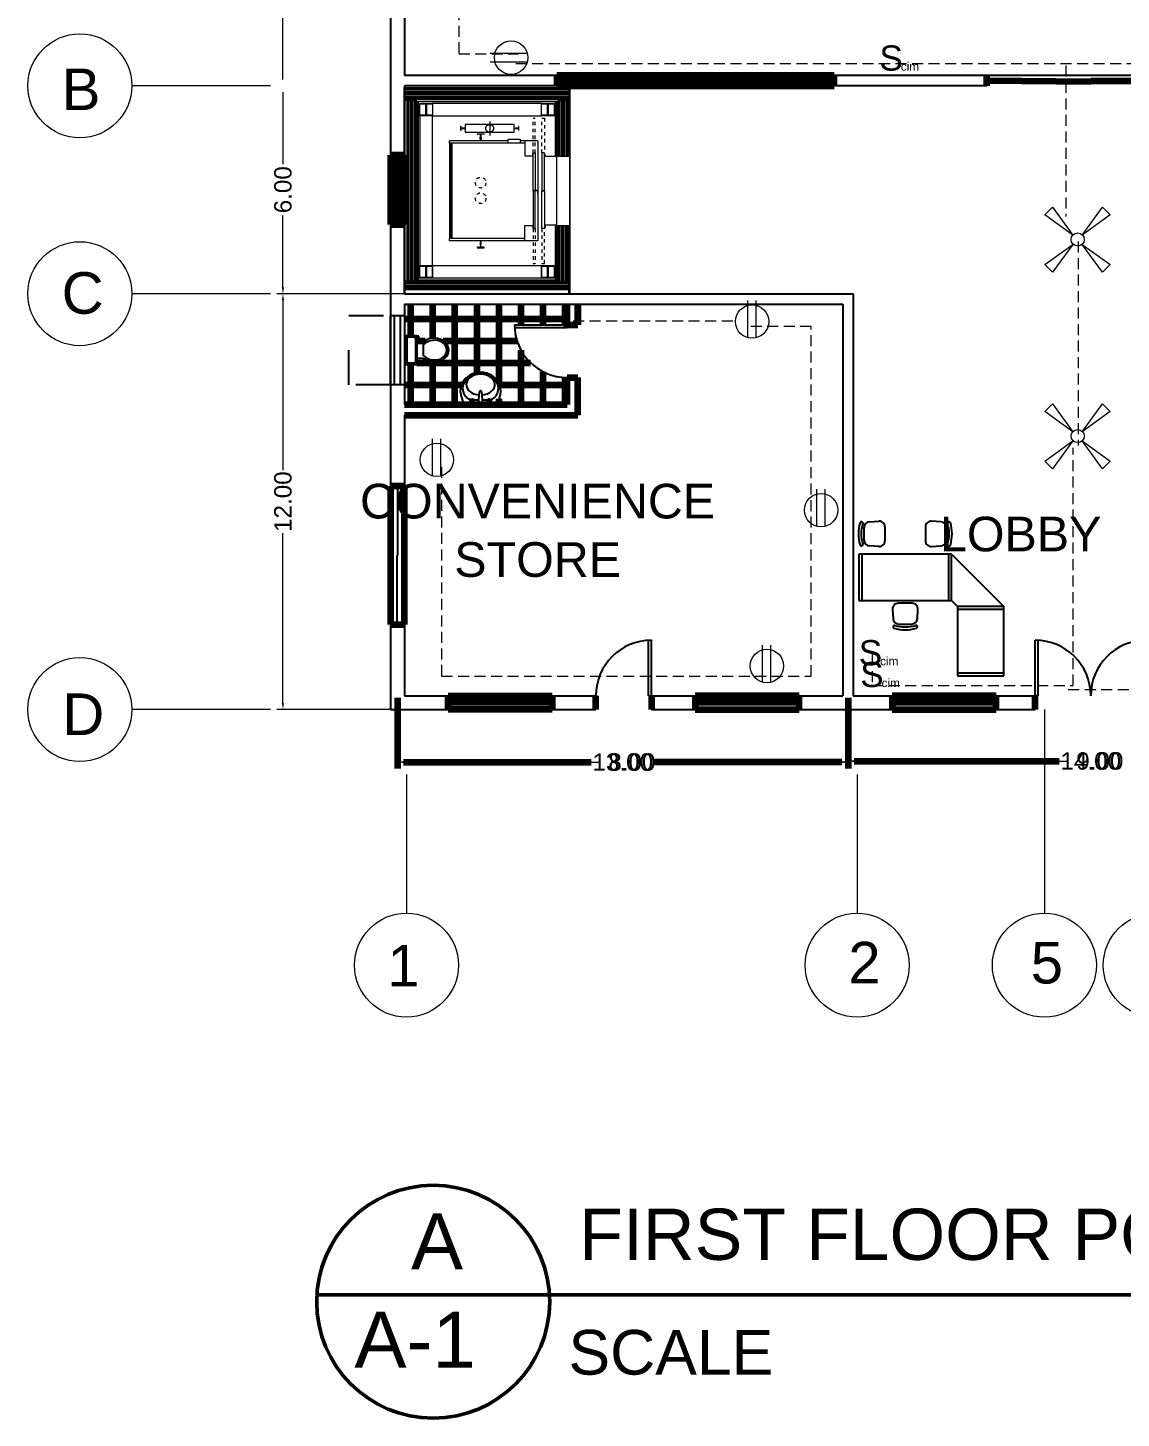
# Model space of a CAD drawing. Header units: millimetres. Extents: x 2391 to 3323, y 1596 to 2537.
# Drawn here: x 2747.26 to 2778.8, y 2245.03 to 2285.15 of the extents above; entities that cross this region are included whole.
import ezdxf

# ---------------------------------------------------------------- set-up
doc = ezdxf.new("R2010")
doc.units = ezdxf.units.MM
for name, pattern in [('CENTER5', [10, 5, -2, 1, -2]), ('DASHED2', [9.525, 6.35, -3.175]), ('HIDDEN', [0.375, 0.25, -0.125]), ('HIDDEN2', [4.7625, 3.175, -1.5875]), ('JIS_02_1.0', [2, 1, -1])]:
    doc.linetypes.add(name, pattern=pattern)
doc.layers.get('Defpoints').update_dxf_attribs({"color": 115})
for name, color, linetype in [('ASCENSORE - ELEVATOR', 160, 'Continuous'), ('BATH', 171, 'Continuous'), ('dimensions', 203, 'Continuous'), ('doors', 31, 'Continuous'), ('doors and windows schedule', 11, 'Continuous'), ('Electrical symbols', 81, 'Continuous'), ('exterior wall', 140, 'Continuous'), ('interior wall', 191, 'Continuous'), ('LETTERS', 150, 'Continuous'), ('Lightning text', 211, 'Continuous'), ('TEXT', 130, 'Continuous'), ('windows', 241, 'Continuous')]:
    doc.layers.add(name, color=color, linetype=linetype)
doc.styles.add('PDF Swis721 BT', font='swiss.ttf')
doc.styles.get("Standard").update_dxf_attribs({"font": 'arial.ttf'})

msp = doc.modelspace()

# ---------------------------------------------------------------- hatches: boundary and pattern name
at = {"layer": 'ASCENSORE - ELEVATOR', "lineweight": 13, "true_color": 0x6d59d4}
for points in [[(2758.768, 2282.654), (2758.79, 2282.636), (2758.936, 2282.636), (2758.936, 2282.612), (2758.576, 2282.612), (2758.576, 2282.636), (2758.721, 2282.636), (2758.744, 2282.654), (2758.744, 2282.929), (2758.721, 2282.948), (2758.576, 2282.948), (2758.576, 2282.972), (2758.936, 2282.972), (2758.936, 2282.948), (2758.79, 2282.948), (2758.768, 2282.929)], [(2762.278, 2282.654), (2762.3, 2282.636), (2762.446, 2282.636), (2762.446, 2282.612), (2762.086, 2282.612), (2762.086, 2282.636), (2762.231, 2282.636), (2762.254, 2282.654), (2762.254, 2282.929), (2762.231, 2282.948), (2762.086, 2282.948), (2762.086, 2282.972), (2762.446, 2282.972), (2762.446, 2282.948), (2762.3, 2282.948), (2762.278, 2282.929)], [(2758.768, 2277.971), (2758.79, 2277.953), (2758.936, 2277.953), (2758.936, 2277.929), (2758.576, 2277.929), (2758.576, 2277.953), (2758.721, 2277.953), (2758.744, 2277.971), (2758.744, 2278.246), (2758.721, 2278.265), (2758.576, 2278.265), (2758.576, 2278.289), (2758.936, 2278.289), (2758.936, 2278.265), (2758.79, 2278.265), (2758.768, 2278.246)], [(2762.278, 2277.971), (2762.3, 2277.953), (2762.446, 2277.953), (2762.446, 2277.929), (2762.086, 2277.929), (2762.086, 2277.953), (2762.231, 2277.953), (2762.254, 2277.971), (2762.254, 2278.246), (2762.231, 2278.265), (2762.086, 2278.265), (2762.086, 2278.289), (2762.446, 2278.289), (2762.446, 2278.265), (2762.3, 2278.265), (2762.278, 2278.246)]]:
    msp.add_hatch(color=173, dxfattribs=at).paths.add_polyline_path(points)

# ---------------------------------------------------------------- linework, layer by layer
at = {"color": 0, "linetype": 'ByBlock'}
for p, q in [((2758.168, 2276.271), (2758.488, 2276.271)), ((2758.168, 2275.431), (2758.168, 2276.271)), ((2758.208, 2275.511), (2758.208, 2276.191)), ((2758.248, 2276.231), (2758.408, 2276.231)), ((2758.448, 2276.191), (2758.448, 2275.511)), ((2758.488, 2276.271), (2758.488, 2275.431)), ((2758.508, 2276.171), (2758.488, 2276.171)), ((2758.488, 2276.131), (2758.548, 2276.131)), ((2758.682, 2276.091), (2758.488, 2276.091)), ((2758.548, 2276.251), (2758.508, 2276.251)), ((2758.508, 2276.251), (2758.508, 2276.171)), ((2758.548, 2276.131), (2758.548, 2276.251)), ((2758.682, 2275.691), (2758.682, 2276.011)), ((2758.488, 2275.431), (2758.168, 2275.431)), ((2758.408, 2275.471), (2758.248, 2275.471)), ((2758.682, 2275.611), (2758.488, 2275.611)), ((2759.776, 2274.487), (2759.842, 2274.292)), ((2759.807, 2274.747), (2759.808, 2274.733)), ((2759.808, 2274.733), (2759.812, 2274.707)), ((2759.812, 2274.707), (2759.816, 2274.681)), ((2759.816, 2274.681), (2759.822, 2274.656)), ((2759.822, 2274.656), (2759.828, 2274.632)), ((2759.828, 2274.632), (2759.836, 2274.609)), ((2759.836, 2274.609), (2759.844, 2274.587)), ((2759.844, 2274.587), (2759.854, 2274.568)), ((2759.844, 2274.587), (2759.844, 2274.587)), ((2759.854, 2274.568), (2759.864, 2274.549)), ((2759.864, 2274.549), (2759.875, 2274.533)), ((2759.875, 2274.533), (2759.887, 2274.518)), ((2759.887, 2274.518), (2759.899, 2274.504)), ((2759.899, 2274.504), (2759.913, 2274.491)), ((2759.913, 2274.491), (2759.927, 2274.48)), ((2759.927, 2274.48), (2759.941, 2274.47)), ((2759.941, 2274.47), (2759.957, 2274.46)), ((2759.941, 2274.47), (2759.941, 2274.47)), ((2759.957, 2274.46), (2759.973, 2274.452)), ((2759.973, 2274.452), (2759.989, 2274.445)), ((2759.989, 2274.445), (2760.006, 2274.439)), ((2760.264, 2274.314), (2760.294, 2274.652)), ((2760.296, 2274.661), (2760.294, 2274.652)), ((2760.3, 2274.669), (2760.296, 2274.661)), ((2760.307, 2274.676), (2760.3, 2274.669)), ((2760.315, 2274.68), (2760.307, 2274.676)), ((2760.324, 2274.682), (2760.315, 2274.68)), ((2760.333, 2274.68), (2760.324, 2274.682)), ((2760.342, 2274.676), (2760.333, 2274.68)), ((2760.348, 2274.669), (2760.342, 2274.676)), ((2760.353, 2274.661), (2760.348, 2274.669)), ((2760.354, 2274.652), (2760.353, 2274.661)), ((2760.354, 2274.652), (2760.384, 2274.314)), ((2760.642, 2274.439), (2760.659, 2274.445)), ((2760.659, 2274.445), (2760.676, 2274.452)), ((2760.676, 2274.452), (2760.692, 2274.46)), ((2760.692, 2274.46), (2760.707, 2274.47)), ((2760.707, 2274.47), (2760.722, 2274.48)), ((2760.707, 2274.47), (2760.707, 2274.47)), ((2760.722, 2274.48), (2760.736, 2274.491)), ((2760.736, 2274.491), (2760.749, 2274.504)), ((2760.749, 2274.504), (2760.762, 2274.518)), ((2760.762, 2274.518), (2760.773, 2274.533)), ((2760.773, 2274.533), (2760.784, 2274.549)), ((2760.784, 2274.549), (2760.795, 2274.568)), ((2760.795, 2274.568), (2760.804, 2274.587)), ((2760.804, 2274.587), (2760.812, 2274.609)), ((2760.804, 2274.587), (2760.804, 2274.587)), ((2760.872, 2274.487), (2760.807, 2274.292)), ((2760.812, 2274.609), (2760.82, 2274.632)), ((2760.82, 2274.632), (2760.827, 2274.656)), ((2760.827, 2274.656), (2760.832, 2274.681)), ((2760.832, 2274.681), (2760.837, 2274.707)), ((2760.837, 2274.707), (2760.84, 2274.733)), ((2760.84, 2274.733), (2760.841, 2274.747)), ((2760.005, 2274.303), (2759.994, 2274.292)), ((2760.015, 2274.308), (2760.005, 2274.303)), ((2760.006, 2274.439), (2760.022, 2274.434)), ((2760.014, 2274.406), (2760.012, 2274.399)), ((2760.012, 2274.399), (2760.014, 2274.391)), ((2760.019, 2274.412), (2760.014, 2274.406)), ((2760.014, 2274.391), (2760.019, 2274.386)), ((2760.027, 2274.309), (2760.015, 2274.308)), ((2760.027, 2274.414), (2760.019, 2274.412)), ((2760.019, 2274.386), (2760.027, 2274.384)), ((2760.019, 2274.309), (2760.032, 2274.312)), ((2760.022, 2274.434), (2760.039, 2274.429)), ((2760.034, 2274.412), (2760.027, 2274.414)), ((2760.027, 2274.384), (2760.034, 2274.386)), ((2760.147, 2274.309), (2760.027, 2274.309)), ((2760.032, 2274.312), (2760.043, 2274.317)), ((2760.04, 2274.406), (2760.034, 2274.412)), ((2760.034, 2274.386), (2760.04, 2274.391)), ((2760.039, 2274.429), (2760.055, 2274.426)), ((2760.04, 2274.406), (2760.057, 2274.406)), ((2760.042, 2274.399), (2760.04, 2274.406)), ((2760.04, 2274.391), (2760.042, 2274.399)), ((2760.057, 2274.391), (2760.04, 2274.391)), ((2760.043, 2274.317), (2760.052, 2274.326)), ((2760.052, 2274.326), (2760.059, 2274.337)), ((2760.055, 2274.426), (2760.062, 2274.424)), ((2760.058, 2274.414), (2760.057, 2274.399)), ((2760.057, 2274.399), (2760.058, 2274.384)), ((2760.057, 2274.331), (2760.117, 2274.331)), ((2760.064, 2274.429), (2760.058, 2274.414)), ((2760.058, 2274.384), (2760.064, 2274.369)), ((2760.059, 2274.337), (2760.063, 2274.349)), ((2760.063, 2274.349), (2760.064, 2274.361)), ((2760.075, 2274.435), (2760.064, 2274.429)), ((2760.109, 2274.369), (2760.064, 2274.369)), ((2760.064, 2274.369), (2760.064, 2274.361)), ((2760.064, 2274.361), (2760.109, 2274.361)), ((2760.074, 2274.406), (2760.072, 2274.399)), ((2760.072, 2274.399), (2760.074, 2274.391)), ((2760.079, 2274.412), (2760.074, 2274.406)), ((2760.074, 2274.391), (2760.079, 2274.386)), ((2760.087, 2274.436), (2760.075, 2274.435)), ((2760.087, 2274.414), (2760.079, 2274.412)), ((2760.079, 2274.386), (2760.087, 2274.384)), ((2760.098, 2274.435), (2760.087, 2274.436)), ((2760.094, 2274.412), (2760.087, 2274.414)), ((2760.087, 2274.384), (2760.094, 2274.386)), ((2760.1, 2274.406), (2760.094, 2274.412)), ((2760.094, 2274.386), (2760.1, 2274.391)), ((2760.109, 2274.429), (2760.098, 2274.435)), ((2760.102, 2274.399), (2760.1, 2274.406)), ((2760.1, 2274.391), (2760.102, 2274.399)), ((2760.115, 2274.414), (2760.109, 2274.429)), ((2760.109, 2274.369), (2760.115, 2274.384)), ((2760.109, 2274.361), (2760.109, 2274.369)), ((2760.109, 2274.361), (2760.11, 2274.348)), ((2760.11, 2274.348), (2760.115, 2274.335)), ((2760.113, 2274.418), (2760.132, 2274.417)), ((2760.117, 2274.399), (2760.115, 2274.414)), ((2760.115, 2274.384), (2760.117, 2274.399)), ((2760.115, 2274.335), (2760.123, 2274.323)), ((2760.116, 2274.406), (2760.134, 2274.406)), ((2760.116, 2274.391), (2760.134, 2274.391)), ((2760.123, 2274.323), (2760.134, 2274.314)), ((2760.132, 2274.417), (2760.147, 2274.416)), ((2760.134, 2274.406), (2760.132, 2274.399)), ((2760.132, 2274.399), (2760.134, 2274.391)), ((2760.139, 2274.412), (2760.134, 2274.406)), ((2760.134, 2274.391), (2760.139, 2274.386)), ((2760.134, 2274.314), (2760.147, 2274.309)), ((2760.147, 2274.414), (2760.139, 2274.412)), ((2760.139, 2274.386), (2760.147, 2274.384)), ((2760.147, 2274.416), (2760.162, 2274.416)), ((2760.154, 2274.412), (2760.147, 2274.414)), ((2760.147, 2274.384), (2760.154, 2274.386)), ((2760.162, 2274.303), (2760.147, 2274.309)), ((2760.16, 2274.406), (2760.154, 2274.412)), ((2760.154, 2274.386), (2760.16, 2274.391)), ((2760.162, 2274.399), (2760.16, 2274.406)), ((2760.16, 2274.391), (2760.162, 2274.399)), ((2760.162, 2274.416), (2760.177, 2274.416)), ((2760.18, 2274.292), (2760.162, 2274.303)), ((2760.177, 2274.416), (2760.192, 2274.416)), ((2760.192, 2274.416), (2760.208, 2274.416)), ((2760.192, 2274.416), (2760.192, 2274.416)), ((2760.208, 2274.416), (2760.224, 2274.416)), ((2760.214, 2274.306), (2760.211, 2274.299)), ((2760.211, 2274.299), (2760.212, 2274.292)), ((2760.22, 2274.311), (2760.214, 2274.306)), ((2760.227, 2274.314), (2760.22, 2274.311)), ((2760.224, 2274.416), (2760.24, 2274.416)), ((2760.234, 2274.314), (2760.227, 2274.314)), ((2760.264, 2274.314), (2760.234, 2274.314)), ((2760.24, 2274.416), (2760.256, 2274.416)), ((2760.256, 2274.416), (2760.273, 2274.416)), ((2760.264, 2274.314), (2760.384, 2274.314)), ((2760.375, 2274.416), (2760.394, 2274.416)), ((2760.384, 2274.314), (2760.422, 2274.314)), ((2760.394, 2274.416), (2760.409, 2274.416)), ((2760.409, 2274.416), (2760.424, 2274.416)), ((2760.429, 2274.314), (2760.422, 2274.314)), ((2760.424, 2274.416), (2760.439, 2274.416)), ((2760.436, 2274.311), (2760.429, 2274.314)), ((2760.441, 2274.306), (2760.436, 2274.311)), ((2760.439, 2274.416), (2760.455, 2274.416)), ((2760.439, 2274.416), (2760.439, 2274.416)), ((2760.444, 2274.299), (2760.441, 2274.306)), ((2760.444, 2274.292), (2760.444, 2274.299)), ((2760.455, 2274.416), (2760.471, 2274.416)), ((2760.471, 2274.416), (2760.487, 2274.416)), ((2760.485, 2274.303), (2760.474, 2274.292)), ((2760.495, 2274.308), (2760.485, 2274.303)), ((2760.487, 2274.416), (2760.504, 2274.416)), ((2760.494, 2274.406), (2760.492, 2274.399)), ((2760.492, 2274.399), (2760.494, 2274.391)), ((2760.499, 2274.412), (2760.494, 2274.406)), ((2760.494, 2274.391), (2760.499, 2274.386)), ((2760.507, 2274.309), (2760.495, 2274.308)), ((2760.507, 2274.414), (2760.499, 2274.412)), ((2760.499, 2274.386), (2760.507, 2274.384)), ((2760.499, 2274.309), (2760.512, 2274.312)), ((2760.504, 2274.416), (2760.521, 2274.417)), ((2760.514, 2274.412), (2760.507, 2274.414)), ((2760.507, 2274.384), (2760.514, 2274.386)), ((2760.627, 2274.309), (2760.507, 2274.309)), ((2760.512, 2274.312), (2760.523, 2274.317)), ((2760.52, 2274.406), (2760.514, 2274.412)), ((2760.514, 2274.386), (2760.52, 2274.391)), ((2760.522, 2274.399), (2760.52, 2274.406)), ((2760.52, 2274.406), (2760.537, 2274.406)), ((2760.52, 2274.391), (2760.522, 2274.399)), ((2760.537, 2274.391), (2760.52, 2274.391)), ((2760.521, 2274.417), (2760.538, 2274.418)), ((2760.523, 2274.317), (2760.533, 2274.326)), ((2760.533, 2274.326), (2760.54, 2274.337)), ((2760.539, 2274.414), (2760.537, 2274.399)), ((2760.537, 2274.399), (2760.539, 2274.384)), ((2760.537, 2274.331), (2760.597, 2274.331)), ((2760.538, 2274.418), (2760.54, 2274.419)), ((2760.544, 2274.429), (2760.539, 2274.414)), ((2760.539, 2274.384), (2760.544, 2274.369)), ((2760.54, 2274.337), (2760.544, 2274.349)), ((2760.555, 2274.435), (2760.544, 2274.429)), ((2760.589, 2274.369), (2760.544, 2274.369)), ((2760.544, 2274.369), (2760.544, 2274.361)), ((2760.544, 2274.361), (2760.589, 2274.361)), ((2760.544, 2274.349), (2760.544, 2274.361)), ((2760.554, 2274.406), (2760.552, 2274.399)), ((2760.552, 2274.399), (2760.554, 2274.391)), ((2760.559, 2274.412), (2760.554, 2274.406)), ((2760.554, 2274.391), (2760.559, 2274.386)), ((2760.567, 2274.436), (2760.555, 2274.435)), ((2760.567, 2274.414), (2760.559, 2274.412)), ((2760.559, 2274.386), (2760.567, 2274.384)), ((2760.579, 2274.435), (2760.567, 2274.436)), ((2760.574, 2274.412), (2760.567, 2274.414)), ((2760.567, 2274.384), (2760.574, 2274.386)), ((2760.58, 2274.406), (2760.574, 2274.412)), ((2760.574, 2274.386), (2760.58, 2274.391)), ((2760.589, 2274.429), (2760.579, 2274.435)), ((2760.582, 2274.399), (2760.58, 2274.406)), ((2760.58, 2274.391), (2760.582, 2274.399)), ((2760.595, 2274.414), (2760.589, 2274.429)), ((2760.589, 2274.369), (2760.595, 2274.384)), ((2760.589, 2274.361), (2760.589, 2274.369)), ((2760.589, 2274.361), (2760.59, 2274.348)), ((2760.59, 2274.348), (2760.595, 2274.335)), ((2760.591, 2274.426), (2760.608, 2274.429)), ((2760.597, 2274.399), (2760.595, 2274.414)), ((2760.595, 2274.384), (2760.597, 2274.399)), ((2760.595, 2274.335), (2760.603, 2274.323)), ((2760.596, 2274.406), (2760.614, 2274.406)), ((2760.596, 2274.391), (2760.614, 2274.391)), ((2760.603, 2274.323), (2760.614, 2274.314)), ((2760.608, 2274.429), (2760.625, 2274.434)), ((2760.614, 2274.406), (2760.612, 2274.399)), ((2760.612, 2274.399), (2760.614, 2274.391)), ((2760.619, 2274.412), (2760.614, 2274.406)), ((2760.614, 2274.391), (2760.619, 2274.386)), ((2760.614, 2274.314), (2760.627, 2274.309)), ((2760.627, 2274.414), (2760.619, 2274.412)), ((2760.619, 2274.386), (2760.627, 2274.384)), ((2760.625, 2274.434), (2760.642, 2274.439)), ((2760.634, 2274.412), (2760.627, 2274.414)), ((2760.627, 2274.384), (2760.634, 2274.386)), ((2760.643, 2274.303), (2760.627, 2274.309)), ((2760.64, 2274.406), (2760.634, 2274.412)), ((2760.634, 2274.386), (2760.64, 2274.391)), ((2760.642, 2274.399), (2760.64, 2274.406)), ((2760.64, 2274.391), (2760.642, 2274.399)), ((2760.661, 2274.292), (2760.643, 2274.303)), ((2771.546, 2270.901), (2771.813, 2270.916)), ((2773.601, 2270.901), (2773.334, 2270.916)), ((2771.388, 2270.366), (2771.388, 2270.734)), ((2771.989, 2270.749), (2771.989, 2270.351)), ((2773.158, 2270.749), (2773.158, 2270.351)), ((2773.758, 2270.366), (2773.758, 2270.734)), ((2771.813, 2270.184), (2771.546, 2270.199)), ((2773.334, 2270.184), (2773.601, 2270.199)), ((2773.909, 2269.966), (2771.238, 2269.966)), ((2771.238, 2269.966), (2771.238, 2268.631)), ((2771.322, 2269.966), (2771.322, 2268.631)), ((2773.825, 2269.966), (2773.825, 2268.631)), ((2773.909, 2269.966), (2775.421, 2268.454)), ((2773.909, 2268.631), (2773.909, 2269.966)), ((2771.238, 2268.631), (2773.909, 2268.631)), ((2772.773, 2268.547), (2772.374, 2268.547)), ((2773.909, 2268.631), (2774.086, 2268.454)), ((2775.421, 2268.454), (2774.086, 2268.454)), ((2774.086, 2268.454), (2774.086, 2266.451)), ((2775.421, 2266.451), (2775.421, 2268.454)), ((2772.208, 2268.371), (2772.223, 2268.104)), ((2772.924, 2268.104), (2772.939, 2268.371)), ((2775.421, 2268.37), (2774.086, 2268.37)), ((2772.389, 2267.946), (2772.758, 2267.946)), ((2775.421, 2266.534), (2774.086, 2266.534)), ((2774.086, 2266.451), (2775.421, 2266.451))]:
    msp.add_line(p, q, dxfattribs=at)
for centre, radius, start, end in [((2758.243, 2276.196), 0.0354, 81.8699, 188.1301), ((2758.413, 2276.196), 0.0354, 351.8699, 98.1301), ((2758.986, 2275.71), 0.487, 48.9211, 128.5309), ((2758.995, 2275.683), 0.453, 60.4235, 133.6323), ((2759.09, 2275.851), 0.26, 299.5767, 60.4235), ((2759.108, 2275.851), 0.3, 311.0791, 48.9211), ((2758.995, 2276.019), 0.453, 226.3679, 299.5767), ((2758.243, 2275.506), 0.0354, 171.8699, 278.1301), ((2758.413, 2275.506), 0.0354, 261.8699, 8.1301), ((2758.986, 2275.991), 0.487, 231.4693, 311.0791), ((2772.307, 2270.55), 1.085, 162.6344, 197.3656), ((2771.311, 2270.861), 0.0417, 342.6344, 162.6344), ((2772.307, 2270.55), 1.002, 162.6344, 197.3656), ((2771.555, 2270.734), 0.167, 93.1798, 180), ((2771.822, 2270.749), 0.167, 0, 93.1798), ((2773.325, 2270.749), 0.167, 86.8202, 180), ((2773.592, 2270.734), 0.167, 360, 86.8202), ((2773.836, 2270.861), 0.0417, 17.3656, 197.3656), ((2772.84, 2270.55), 1.002, 342.6344, 17.3656), ((2772.84, 2270.55), 1.085, 342.6344, 17.3656), ((2771.311, 2270.239), 0.0417, 197.3656, 17.3656), ((2771.555, 2270.366), 0.167, 180, 266.8202), ((2771.822, 2270.351), 0.167, 266.8202, 0), ((2773.325, 2270.351), 0.167, 180, 273.1798), ((2773.592, 2270.366), 0.167, 273.1798, 0), ((2773.836, 2270.239), 0.0417, 162.6344, 342.6344), ((2772.374, 2268.38), 0.167, 90, 183.1798), ((2772.773, 2268.38), 0.167, 356.8202, 90), ((2772.389, 2268.113), 0.167, 183.1798, 270), ((2772.758, 2268.113), 0.167, 270, 356.8202), ((2772.262, 2267.869), 0.0417, 72.6344, 252.6344), ((2772.573, 2268.864), 1.085, 252.6344, 287.3656), ((2772.573, 2268.864), 1.002, 252.6344, 287.3656), ((2772.885, 2267.869), 0.0417, 287.3656, 107.3656)]:
    msp.add_arc(centre, radius, start, end, dxfattribs=at)
for centre, major_axis, ratio, start_param, end_param in [((2760.324, 2274.674), (-0.584, 0), 0.916316, 2.786438, 6.63834), ((2760.324, 2274.747), (-0.517, 0), 0.815274, 3.141593, 6.283185), ((2760.324, 2274.857), (-0.412, 0), 0.730435, 1.664123, 7.760732)]:
    msp.add_ellipse(centre, major_axis=major_axis, ratio=ratio, start_param=start_param, end_param=end_param, dxfattribs=at)
at = {"layer": 'ASCENSORE - ELEVATOR', "lineweight": 13}
for p, q in [((2762.895, 2283.419), (2758.125, 2283.419)), ((2758.125, 2283.419), (2758.125, 2277.479)), ((2758.125, 2277.479), (2758.125, 2283.419)), ((2758.125, 2283.419), (2762.895, 2283.419)), ((2762.871, 2283.398), (2758.146, 2283.398)), ((2762.871, 2283.394), (2758.15, 2283.394)), ((2762.871, 2283.353), (2758.15, 2283.353)), ((2762.871, 2283.349), (2758.15, 2283.349)), ((2762.871, 2283.308), (2758.15, 2283.308)), ((2762.871, 2283.304), (2758.15, 2283.304)), ((2762.871, 2283.398), (2762.871, 2283.079)), ((2762.875, 2283.398), (2762.875, 2283.079)), ((2762.895, 2277.479), (2762.895, 2283.419)), ((2762.895, 2283.419), (2762.895, 2277.479)), ((2762.875, 2283.079), (2758.146, 2283.079)), ((2758.465, 2283.062), (2758.146, 2283.062)), ((2758.465, 2283.059), (2758.146, 2283.059)), ((2762.871, 2283.263), (2758.15, 2283.263)), ((2762.871, 2283.259), (2758.15, 2283.259)), ((2762.871, 2283.218), (2758.15, 2283.218)), ((2762.871, 2283.214), (2758.15, 2283.214)), ((2762.871, 2283.173), (2758.15, 2283.173)), ((2762.871, 2283.169), (2758.15, 2283.169)), ((2762.871, 2283.128), (2758.15, 2283.128)), ((2762.871, 2283.124), (2758.15, 2283.124)), ((2762.871, 2283.083), (2758.15, 2283.083)), ((2762.871, 2283.083), (2758.15, 2283.083)), ((2762.871, 2283.079), (2758.15, 2283.079)), ((2758.195, 2283.059), (2758.195, 2277.842)), ((2758.236, 2283.059), (2758.236, 2277.842)), ((2758.24, 2283.059), (2758.24, 2277.842)), ((2758.281, 2283.059), (2758.281, 2277.842)), ((2758.285, 2283.059), (2758.285, 2277.842)), ((2758.326, 2283.059), (2758.326, 2277.842)), ((2758.33, 2283.059), (2758.33, 2277.842)), ((2758.371, 2283.059), (2758.371, 2277.842)), ((2758.375, 2283.059), (2758.375, 2277.842)), ((2758.416, 2283.059), (2758.416, 2277.842)), ((2758.42, 2283.059), (2758.42, 2277.842)), ((2758.461, 2283.059), (2758.461, 2277.842)), ((2758.461, 2283.059), (2758.461, 2277.842)), ((2758.465, 2283.062), (2758.465, 2277.839)), ((2758.465, 2283.059), (2758.465, 2277.842)), ((2758.51, 2283.034), (2762.511, 2283.034)), ((2758.51, 2277.863), (2758.51, 2283.034)), ((2758.512, 2283.014), (2758.512, 2283.032)), ((2758.512, 2283.032), (2762.508, 2283.032)), ((2762.508, 2283.014), (2758.512, 2283.014)), ((2758.53, 2282.992), (2758.512, 2282.992)), ((2758.512, 2282.992), (2758.512, 2277.905)), ((2758.53, 2277.905), (2758.53, 2282.992)), ((2758.575, 2282.612), (2758.575, 2282.972)), ((2758.575, 2282.972), (2758.935, 2282.972)), ((2758.935, 2282.972), (2758.935, 2282.612)), ((2762.085, 2282.972), (2758.935, 2282.972)), ((2758.935, 2282.972), (2758.935, 2282.612)), ((2762.085, 2282.612), (2762.085, 2282.972)), ((2762.085, 2282.972), (2762.445, 2282.972)), ((2762.085, 2282.612), (2762.085, 2282.972)), ((2762.445, 2282.972), (2762.446, 2282.612)), ((2762.49, 2282.993), (2762.508, 2282.993)), ((2762.49, 2281.426), (2762.49, 2282.993)), ((2762.508, 2283.032), (2762.508, 2283.014)), ((2762.508, 2282.993), (2762.508, 2281.426)), ((2762.511, 2283.034), (2762.511, 2277.863)), ((2762.556, 2283.062), (2762.556, 2281.447)), ((2762.556, 2283.062), (2762.875, 2283.062)), ((2762.556, 2283.059), (2762.556, 2281.451)), ((2762.556, 2283.059), (2762.875, 2283.059)), ((2762.56, 2283.059), (2762.56, 2281.451)), ((2762.56, 2283.059), (2762.56, 2281.451)), ((2762.601, 2283.059), (2762.601, 2281.451)), ((2762.605, 2283.059), (2762.605, 2281.451)), ((2762.646, 2283.059), (2762.646, 2281.451)), ((2762.65, 2283.059), (2762.65, 2281.451)), ((2762.691, 2283.059), (2762.691, 2281.451)), ((2762.695, 2283.059), (2762.695, 2281.451)), ((2762.736, 2283.059), (2762.736, 2281.451)), ((2762.74, 2283.059), (2762.74, 2281.451)), ((2762.781, 2283.059), (2762.781, 2281.451)), ((2762.785, 2283.059), (2762.785, 2281.451)), ((2762.826, 2283.059), (2762.826, 2281.451)), ((2762.83, 2283.059), (2762.83, 2281.451)), ((2762.871, 2283.059), (2762.871, 2281.451)), ((2762.875, 2283.062), (2762.875, 2281.447)), ((2758.935, 2282.612), (2758.575, 2282.612)), ((2758.935, 2282.612), (2758.575, 2282.612)), ((2758.575, 2282.612), (2758.575, 2278.289)), ((2758.935, 2278.289), (2758.935, 2282.612)), ((2758.935, 2282.612), (2762.085, 2282.612)), ((2762.446, 2282.612), (2762.085, 2282.612)), ((2759.762, 2282.303), (2759.75, 2282.303)), ((2759.75, 2282.303), (2759.75, 2282.194)), ((2759.75, 2282.194), (2759.762, 2282.194)), ((2759.762, 2282.255), (2759.762, 2282.303)), ((2759.858, 2282.255), (2759.762, 2282.255)), ((2759.762, 2282.194), (2759.762, 2282.243)), ((2759.762, 2282.243), (2759.858, 2282.243)), ((2759.858, 2282.243), (2759.858, 2282.255)), ((2760.224, 2282.09), (2760.224, 2282.095)), ((2760.224, 2282.095), (2760.429, 2282.095)), ((2760.301, 2282.078), (2760.234, 2282.08)), ((2760.42, 2282.08), (2760.352, 2282.078)), ((2760.429, 2282.095), (2760.429, 2282.09)), ((2761.415, 2282.255), (2761.319, 2282.255)), ((2761.319, 2282.255), (2761.319, 2282.243)), ((2761.319, 2282.243), (2761.415, 2282.243)), ((2761.427, 2282.303), (2761.415, 2282.303)), ((2761.415, 2282.303), (2761.415, 2282.255)), ((2761.415, 2282.243), (2761.415, 2282.194)), ((2761.415, 2282.194), (2761.427, 2282.194)), ((2761.427, 2282.194), (2761.427, 2282.303)), ((2761.108, 2281.889), (2759.433, 2281.889)), ((2759.433, 2281.827), (2759.433, 2281.889)), ((2761.606, 2281.827), (2759.433, 2281.827)), ((2759.433, 2281.827), (2759.433, 2279.071)), ((2759.477, 2279.071), (2759.477, 2281.827)), ((2759.481, 2279.071), (2759.481, 2281.827)), ((2759.481, 2281.827), (2759.494, 2281.827)), ((2759.494, 2281.827), (2759.494, 2279.071)), ((2760.316, 2281.926), (2760.316, 2281.989)), ((2760.338, 2281.926), (2760.316, 2281.926)), ((2760.318, 2282), (2760.318, 2282.061)), ((2760.336, 2282.061), (2760.336, 2282)), ((2760.338, 2281.989), (2760.338, 2281.926)), ((2761.481, 2281.926), (2761.108, 2281.926)), ((2761.108, 2281.926), (2761.108, 2281.827)), ((2761.481, 2281.827), (2761.481, 2281.926)), ((2761.606, 2281.889), (2761.481, 2281.889)), ((2761.978, 2281.889), (2761.606, 2281.889)), ((2761.606, 2281.889), (2761.606, 2281.454)), ((2761.978, 2281.889), (2761.978, 2279.009)), ((2761.606, 2281.454), (2761.829, 2281.454)), ((2761.829, 2281.454), (2761.829, 2281.533)), ((2761.842, 2280.454), (2761.842, 2281.54)), ((2761.842, 2281.54), (2761.904, 2281.54)), ((2761.904, 2281.54), (2761.904, 2280.454)), ((2762.095, 2281.54), (2762.095, 2280.454)), ((2762.17, 2281.54), (2762.095, 2281.54)), ((2762.17, 2280.454), (2762.17, 2281.54)), ((2762.185, 2281.443), (2762.185, 2281.505)), ((2762.488, 2281.443), (2762.185, 2281.443)), ((2762.488, 2281.505), (2762.488, 2281.443)), ((2762.508, 2281.426), (2762.49, 2281.426)), ((2762.556, 2281.451), (2762.875, 2281.451)), ((2762.556, 2281.447), (2762.875, 2281.447)), ((2761.976, 2280.526), (2761.976, 2280.454)), ((2761.976, 2280.454), (2761.842, 2280.454)), ((2761.842, 2280.444), (2761.842, 2279.358)), ((2761.976, 2280.444), (2761.842, 2280.444)), ((2761.904, 2279.358), (2761.904, 2280.444)), ((2761.976, 2280.372), (2761.976, 2280.444)), ((2762.095, 2280.454), (2762.17, 2280.454)), ((2762.095, 2279.358), (2762.095, 2280.444)), ((2762.095, 2280.444), (2762.17, 2280.444)), ((2762.17, 2280.444), (2762.17, 2279.358)), ((2761.606, 2279.009), (2761.606, 2279.444)), ((2761.606, 2279.444), (2761.829, 2279.444)), ((2761.829, 2279.444), (2761.829, 2279.364)), ((2761.842, 2279.358), (2761.904, 2279.358)), ((2762.17, 2279.358), (2762.095, 2279.358)), ((2762.487, 2279.455), (2762.185, 2279.455)), ((2762.185, 2279.455), (2762.185, 2279.392)), ((2762.487, 2279.392), (2762.487, 2279.455)), ((2762.49, 2279.471), (2762.508, 2279.471)), ((2762.49, 2277.901), (2762.49, 2279.471)), ((2762.508, 2279.471), (2762.508, 2277.901)), ((2762.556, 2277.839), (2762.556, 2279.45)), ((2762.556, 2279.45), (2762.875, 2279.45)), ((2762.556, 2277.842), (2762.556, 2279.446)), ((2762.556, 2279.446), (2762.875, 2279.446)), ((2762.56, 2277.842), (2762.56, 2279.446)), ((2762.56, 2277.842), (2762.56, 2279.446)), ((2762.601, 2277.842), (2762.601, 2279.446)), ((2762.605, 2277.842), (2762.605, 2279.446)), ((2762.646, 2277.842), (2762.646, 2279.446)), ((2762.65, 2277.842), (2762.65, 2279.446)), ((2762.691, 2277.842), (2762.691, 2279.446)), ((2762.695, 2277.842), (2762.695, 2279.446)), ((2762.736, 2277.842), (2762.736, 2279.446)), ((2762.74, 2277.842), (2762.74, 2279.446)), ((2762.781, 2277.842), (2762.781, 2279.446)), ((2762.785, 2277.842), (2762.785, 2279.446)), ((2762.826, 2277.842), (2762.826, 2279.446)), ((2762.83, 2277.842), (2762.83, 2279.446)), ((2762.871, 2277.842), (2762.871, 2279.446)), ((2762.875, 2277.839), (2762.875, 2279.45)), ((2761.606, 2279.071), (2759.433, 2279.071)), ((2759.433, 2279.009), (2759.433, 2279.071)), ((2761.606, 2279.009), (2759.433, 2279.009)), ((2759.494, 2279.071), (2759.481, 2279.071)), ((2760.316, 2278.971), (2760.316, 2278.908)), ((2760.338, 2278.971), (2760.316, 2278.971)), ((2760.318, 2278.898), (2760.318, 2278.837)), ((2760.336, 2278.837), (2760.336, 2278.898)), ((2760.338, 2278.908), (2760.338, 2278.971)), ((2761.978, 2279.009), (2761.606, 2279.009)), ((2760.224, 2278.808), (2760.224, 2278.802)), ((2760.224, 2278.802), (2760.429, 2278.802)), ((2760.301, 2278.819), (2760.234, 2278.818)), ((2760.42, 2278.818), (2760.352, 2278.819)), ((2760.429, 2278.802), (2760.429, 2278.808)), ((2758.575, 2277.929), (2758.575, 2278.289)), ((2758.575, 2278.289), (2758.935, 2278.289)), ((2758.575, 2278.289), (2758.935, 2278.289)), ((2758.935, 2278.289), (2758.935, 2277.929)), ((2758.935, 2278.289), (2762.085, 2278.289)), ((2758.935, 2277.929), (2758.935, 2278.289)), ((2762.085, 2277.929), (2762.085, 2278.289)), ((2762.085, 2278.289), (2762.445, 2278.289)), ((2762.085, 2278.289), (2762.085, 2277.929)), ((2762.445, 2278.289), (2762.445, 2277.929)), ((2758.465, 2277.842), (2758.146, 2277.842)), ((2758.465, 2277.839), (2758.146, 2277.839)), ((2762.875, 2277.818), (2758.146, 2277.818)), ((2762.871, 2277.818), (2758.15, 2277.818)), ((2762.871, 2277.814), (2758.15, 2277.814)), ((2762.871, 2277.814), (2758.15, 2277.814)), ((2762.871, 2277.773), (2758.15, 2277.773)), ((2762.871, 2277.769), (2758.15, 2277.769)), ((2762.871, 2277.728), (2758.15, 2277.728)), ((2762.871, 2277.724), (2758.15, 2277.724)), ((2762.871, 2277.683), (2758.15, 2277.683)), ((2762.871, 2277.679), (2758.15, 2277.679)), ((2762.511, 2277.863), (2758.51, 2277.863)), ((2758.512, 2277.905), (2758.53, 2277.905)), ((2758.512, 2277.884), (2762.508, 2277.884)), ((2758.512, 2277.866), (2758.512, 2277.884)), ((2762.508, 2277.866), (2758.512, 2277.866)), ((2758.935, 2277.929), (2758.575, 2277.929)), ((2762.085, 2277.929), (2758.935, 2277.929)), ((2762.445, 2277.929), (2762.085, 2277.929)), ((2762.508, 2277.901), (2762.49, 2277.901)), ((2762.508, 2277.884), (2762.508, 2277.866)), ((2762.556, 2277.842), (2762.875, 2277.842)), ((2762.556, 2277.839), (2762.875, 2277.839)), ((2762.871, 2277.499), (2762.871, 2277.818)), ((2762.875, 2277.499), (2762.875, 2277.818)), ((2758.125, 2277.479), (2762.895, 2277.479)), ((2762.895, 2277.479), (2758.125, 2277.479)), ((2762.871, 2277.638), (2758.15, 2277.638)), ((2762.871, 2277.634), (2758.15, 2277.634)), ((2762.871, 2277.593), (2758.15, 2277.593)), ((2762.871, 2277.589), (2758.15, 2277.589))]:
    msp.add_line(p, q, dxfattribs=at)
at = {"layer": 'ASCENSORE - ELEVATOR', "color": 7, "lineweight": 13}
for p, q in [((2758.576, 2282.948), (2758.576, 2282.972)), ((2758.576, 2282.972), (2758.936, 2282.972)), ((2758.721, 2282.948), (2758.576, 2282.948)), ((2758.744, 2282.929), (2758.721, 2282.948)), ((2758.744, 2282.654), (2758.744, 2282.929)), ((2758.79, 2282.948), (2758.768, 2282.929)), ((2758.768, 2282.929), (2758.768, 2282.654)), ((2758.936, 2282.948), (2758.79, 2282.948)), ((2758.936, 2282.972), (2758.936, 2282.948)), ((2762.086, 2282.948), (2762.086, 2282.972)), ((2762.086, 2282.972), (2762.446, 2282.972)), ((2762.231, 2282.948), (2762.086, 2282.948)), ((2762.254, 2282.929), (2762.231, 2282.948)), ((2762.254, 2282.654), (2762.254, 2282.929)), ((2762.3, 2282.948), (2762.278, 2282.929)), ((2762.278, 2282.929), (2762.278, 2282.654)), ((2762.446, 2282.948), (2762.3, 2282.948)), ((2762.446, 2282.972), (2762.446, 2282.948)), ((2758.576, 2282.612), (2758.576, 2282.636)), ((2758.576, 2282.636), (2758.721, 2282.636)), ((2758.936, 2282.612), (2758.576, 2282.612)), ((2758.721, 2282.636), (2758.744, 2282.654)), ((2758.768, 2282.654), (2758.79, 2282.636)), ((2758.79, 2282.636), (2758.936, 2282.636)), ((2758.936, 2282.636), (2758.936, 2282.612)), ((2762.086, 2282.612), (2762.086, 2282.636)), ((2762.086, 2282.636), (2762.231, 2282.636)), ((2762.446, 2282.612), (2762.086, 2282.612)), ((2762.231, 2282.636), (2762.254, 2282.654)), ((2762.278, 2282.654), (2762.3, 2282.636)), ((2762.3, 2282.636), (2762.446, 2282.636)), ((2762.446, 2282.636), (2762.446, 2282.612)), ((2758.576, 2278.265), (2758.576, 2278.289)), ((2758.576, 2278.289), (2758.936, 2278.289)), ((2758.721, 2278.265), (2758.576, 2278.265)), ((2758.744, 2278.246), (2758.721, 2278.265)), ((2758.744, 2277.971), (2758.744, 2278.246)), ((2758.79, 2278.265), (2758.768, 2278.246)), ((2758.768, 2278.246), (2758.768, 2277.971)), ((2758.936, 2278.265), (2758.79, 2278.265)), ((2758.936, 2278.289), (2758.936, 2278.265)), ((2762.086, 2278.265), (2762.086, 2278.289)), ((2762.086, 2278.289), (2762.446, 2278.289)), ((2762.231, 2278.265), (2762.086, 2278.265)), ((2762.254, 2278.246), (2762.231, 2278.265)), ((2762.254, 2277.971), (2762.254, 2278.246)), ((2762.3, 2278.265), (2762.278, 2278.246)), ((2762.278, 2278.246), (2762.278, 2277.971)), ((2762.446, 2278.265), (2762.3, 2278.265)), ((2762.446, 2278.289), (2762.446, 2278.265)), ((2758.576, 2277.929), (2758.576, 2277.953)), ((2758.576, 2277.953), (2758.721, 2277.953)), ((2758.936, 2277.929), (2758.576, 2277.929)), ((2758.721, 2277.953), (2758.744, 2277.971)), ((2758.768, 2277.971), (2758.79, 2277.953)), ((2758.79, 2277.953), (2758.936, 2277.953)), ((2758.936, 2277.953), (2758.936, 2277.929)), ((2762.086, 2277.929), (2762.086, 2277.953)), ((2762.086, 2277.953), (2762.231, 2277.953)), ((2762.446, 2277.929), (2762.086, 2277.929)), ((2762.231, 2277.953), (2762.254, 2277.971)), ((2762.278, 2277.971), (2762.3, 2277.953)), ((2762.3, 2277.953), (2762.446, 2277.953)), ((2762.446, 2277.953), (2762.446, 2277.929)), ((2762.446, 2277.929), (2762.446, 2277.929)), ((2762.446, 2277.929), (2762.446, 2277.929)), ((2762.446, 2277.929), (2762.446, 2277.929)), ((2762.446, 2277.929), (2762.446, 2277.929)), ((2762.446, 2277.929), (2762.446, 2277.929)), ((2762.446, 2277.929), (2762.446, 2277.929))]:
    msp.add_line(p, q, dxfattribs=at)
at = {"layer": 'ASCENSORE - ELEVATOR', "linetype": 'HIDDEN', "lineweight": 13, "ltscale": 0.1}
for p, q in [((2761.842, 2282.545), (2761.904, 2282.545)), ((2761.842, 2281.54), (2761.842, 2282.545)), ((2761.904, 2281.54), (2761.904, 2282.545)), ((2762.095, 2281.54), (2762.095, 2282.545)), ((2762.095, 2282.545), (2762.17, 2282.545)), ((2762.17, 2282.545), (2762.17, 2281.54)), ((2761.842, 2279.358), (2761.842, 2278.352)), ((2761.904, 2279.358), (2761.904, 2278.352)), ((2762.095, 2279.358), (2762.095, 2278.352)), ((2762.17, 2278.352), (2762.17, 2279.358)), ((2761.842, 2278.352), (2761.904, 2278.352)), ((2762.095, 2278.352), (2762.17, 2278.352))]:
    msp.add_line(p, q, dxfattribs=at)
at = {"layer": 'ASCENSORE - ELEVATOR', "linetype": 'Continuous', "lineweight": 13}
for p, q in [((2759.883, 2282.357), (2759.883, 2282.14)), ((2761.289, 2282.357), (2759.883, 2282.357)), ((2759.883, 2282.14), (2761.289, 2282.14)), ((2761.289, 2282.14), (2761.289, 2282.357))]:
    msp.add_line(p, q, dxfattribs=at)
at = {"layer": 'ASCENSORE - ELEVATOR', "linetype": 'HIDDEN2', "lineweight": 13}
msp.add_line((2760.588, 2282.452), (2760.588, 2282.046), dxfattribs=at)
at = {"layer": 'ASCENSORE - ELEVATOR', "linetype": 'CENTER5', "lineweight": 13}
msp.add_line((2761.978, 2280.449), (2761.978, 2280.449), dxfattribs=at)
at = {"layer": 'ASCENSORE - ELEVATOR', "linetype": 'HIDDEN2', "lineweight": 13}
msp.add_circle((2760.588, 2282.249), 0.112, dxfattribs=at)
at = {"layer": 'ASCENSORE - ELEVATOR', "linetype": 'HIDDEN', "lineweight": 13, "ltscale": 0.1}
for centre in [(2760.327, 2280.683), (2760.327, 2280.236)]:
    msp.add_circle(centre, 0.154, dxfattribs=at)
at = {"layer": 'ASCENSORE - ELEVATOR', "lineweight": 13}
for centre, radius, start, end in [((2760.234, 2282.09), 0.00994, 180, 268.4826), ((2760.301, 2282.061), 0.0174, 360, 88.4826), ((2760.353, 2282.061), 0.0174, 91.5174, 180), ((2760.419, 2282.09), 0.00994, 271.5174, 0), ((2760.294, 2282), 0.0243, 333.8425, 359.4784), ((2760.36, 2282), 0.0243, 180.5216, 206.1575), ((2760.294, 2278.898), 0.0243, 0.5216, 26.1575), ((2760.36, 2278.898), 0.0243, 153.8425, 179.4784), ((2760.234, 2278.808), 0.00994, 91.5174, 180), ((2760.301, 2278.837), 0.0174, 271.5174, 360), ((2760.353, 2278.837), 0.0174, 180, 268.4826), ((2760.419, 2278.808), 0.00994, 360, 88.4826)]:
    msp.add_arc(centre, radius, start, end, dxfattribs=at)
at = {"layer": 'BATH', "linetype": 'Continuous', "lineweight": 100}
for p, q in [((2758.317, 2276.271), (2758.317, 2277.179)), ((2758.952, 2276.195), (2758.952, 2277.179)), ((2759.587, 2274.279), (2759.587, 2277.179)), ((2760.222, 2275.201), (2760.222, 2277.179)), ((2760.857, 2274.894), (2760.857, 2277.179)), ((2761.492, 2276.579), (2761.492, 2277.179)), ((2762.127, 2276.579), (2762.127, 2277.179)), ((2762.762, 2276.579), (2762.762, 2277.179)), ((2758.126, 2276.756), (2762.826, 2276.756)), ((2758.126, 2276.121), (2758.168, 2276.121)), ((2758.488, 2276.121), (2758.726, 2276.121)), ((2759.245, 2276.121), (2761.376, 2276.121)), ((2761.492, 2274.279), (2761.492, 2275.849)), ((2758.126, 2275.486), (2758.168, 2275.486)), ((2758.317, 2274.279), (2758.317, 2275.431)), ((2758.488, 2275.486), (2761.769, 2275.486)), ((2758.952, 2274.279), (2758.952, 2275.506)), ((2758.126, 2274.851), (2759.773, 2274.851)), ((2760.875, 2274.851), (2762.826, 2274.851)), ((2762.127, 2274.279), (2762.127, 2275.229)), ((2762.762, 2274.279), (2762.762, 2275.06)), ((2760.857, 2274.279), (2760.857, 2274.442))]:
    msp.add_line(p, q, dxfattribs=at)
at = {"layer": 'Defpoints', "linetype": 'DASHED2', "lineweight": 13, "ltscale": 0.05}
for p, q in [((2759.693, 2294.262), (2759.693, 2284.402)), ((2759.693, 2284.402), (2761.42, 2284.402)), ((2761.34, 2284.119), (2783.399, 2284.119)), ((2777.206, 2284.068), (2777.206, 2279.711)), ((2777.564, 2278.982), (2777.564, 2273.103)), ((2767.597, 2276.684), (2760.659, 2276.684)), ((2769.865, 2276.53), (2768.087, 2276.53)), ((2769.865, 2266.445), (2769.865, 2276.53)), ((2777.417, 2266.169), (2777.417, 2273.035)), ((2759.199, 2272.482), (2759.199, 2266.445)), ((2771.621, 2267.067), (2771.621, 2266.169)), ((2759.199, 2266.445), (2769.865, 2266.445)), ((2771.621, 2266.169), (2777.417, 2266.169)), ((2777.274, 2266.06), (2797.114, 2266.06))]:
    msp.add_line(p, q, dxfattribs=at)
at = {"layer": 'dimensions', "lineweight": 13}
for p, q in [((2754.625, 2283.659), (2754.625, 2288.569)), ((2754.625, 2283.299), (2754.625, 2281.219)), ((2754.625, 2277.659), (2754.625, 2279.739)), ((2757.926, 2277.479), (2754.445, 2277.479)), ((2758.326, 2277.479), (2754.445, 2277.479)), ((2754.625, 2277.299), (2754.625, 2272.388)), ((2754.625, 2265.659), (2754.625, 2270.569)), ((2757.926, 2265.479), (2754.445, 2265.479)), ((2758.368, 2263.962), (2763.779, 2263.962)), ((2771.008, 2263.962), (2765.597, 2263.962)), ((2771.368, 2263.992), (2777.279, 2263.992))]:
    msp.add_line(p, q, dxfattribs=at)
at = {"layer": 'dimensions', "lineweight": 100}
for p, q in [((2757.926, 2265.816), (2757.926, 2263.782)), ((2770.926, 2265.816), (2770.926, 2263.812)), ((2770.926, 2265.816), (2770.926, 2263.782)), ((2758.106, 2263.962), (2763.516, 2263.962)), ((2770.746, 2263.962), (2765.335, 2263.962)), ((2771.106, 2263.992), (2777.016, 2263.992))]:
    msp.add_line(p, q, dxfattribs=at)
at = {"layer": 'dimensions'}
for points in [[(2754.595, 2277.659), (2754.655, 2277.659), (2754.625, 2277.479)], [(2754.595, 2277.299), (2754.655, 2277.299), (2754.625, 2277.479)], [(2754.595, 2265.659), (2754.655, 2265.659), (2754.625, 2265.479)], [(2771.106, 2264.022), (2771.106, 2263.962), (2770.926, 2263.992)], [(2758.106, 2263.992), (2758.106, 2263.932), (2757.926, 2263.962)], [(2770.746, 2263.992), (2770.746, 2263.932), (2770.926, 2263.962)]]:
    msp.add_solid(points, dxfattribs=at)
at = {"layer": 'doors', "lineweight": 100}
for p, q in [((2774.926, 2283.629), (2777.926, 2283.599)), ((2777.926, 2283.619), (2780.926, 2283.629)), ((2777.926, 2283.599), (2777.926, 2283.619))]:
    msp.add_line(p, q, dxfattribs=at)
at = {"layer": 'doors'}
for p, q in [((2761.306, 2276.579), (2762.826, 2276.579)), ((2762.826, 2276.499), (2761.308, 2276.499)), ((2762.826, 2276.579), (2762.826, 2276.499)), ((2762.826, 2276.579), (2762.826, 2276.499)), ((2765.171, 2265.879), (2765.171, 2267.477)), ((2765.251, 2265.879), (2765.251, 2267.479)), ((2776.326, 2265.879), (2776.326, 2267.479)), ((2776.406, 2265.879), (2776.406, 2267.477)), ((2765.171, 2265.879), (2765.251, 2265.879)), ((2776.406, 2265.879), (2776.326, 2265.879))]:
    msp.add_line(p, q, dxfattribs=at)
for centre, radius, start, end in [((2762.826, 2276.579), 1.52, 180, 270), ((2765.251, 2265.879), 1.6, 90, 180), ((2776.326, 2265.879), 1.6, 0, 90), ((2779.526, 2265.879), 1.6, 90, 180)]:
    msp.add_arc(centre, radius, start, end, dxfattribs=at)
at = {"layer": 'Electrical symbols', "lineweight": 18}
for p, q in [((2761.674, 2284.407), (2760.601, 2284.407)), ((2761.674, 2284.163), (2760.601, 2284.163)), ((2776.604, 2279.757), (2776.824, 2279.976)), ((2777.409, 2279.172), (2776.604, 2279.757)), ((2776.824, 2279.976), (2777.409, 2279.172)), ((2777.677, 2279.172), (2778.262, 2279.976)), ((2778.482, 2279.757), (2777.677, 2279.172)), ((2778.262, 2279.976), (2778.482, 2279.757)), ((2776.604, 2278.318), (2777.409, 2278.903)), ((2777.409, 2278.903), (2776.824, 2278.099)), ((2778.262, 2278.099), (2777.677, 2278.903)), ((2777.677, 2278.903), (2778.482, 2278.318)), ((2776.824, 2278.099), (2776.604, 2278.318)), ((2778.482, 2278.318), (2778.262, 2278.099)), ((2768.03, 2276.206), (2768.03, 2277.279)), ((2768.274, 2276.206), (2768.274, 2277.279)), ((2776.604, 2274.083), (2776.824, 2274.303)), ((2777.409, 2273.498), (2776.604, 2274.083)), ((2776.824, 2274.303), (2777.409, 2273.498)), ((2777.677, 2273.498), (2778.262, 2274.303)), ((2778.482, 2274.083), (2777.677, 2273.498)), ((2778.262, 2274.303), (2778.482, 2274.083)), ((2758.937, 2272.217), (2758.937, 2273.29)), ((2759.18, 2272.217), (2759.18, 2273.29)), ((2776.604, 2272.644), (2777.409, 2273.23)), ((2777.409, 2273.23), (2776.824, 2272.425)), ((2778.262, 2272.425), (2777.677, 2273.23)), ((2777.677, 2273.23), (2778.482, 2272.644)), ((2776.824, 2272.425), (2776.604, 2272.644)), ((2778.482, 2272.644), (2778.262, 2272.425)), ((2770.02, 2270.764), (2770.02, 2271.836)), ((2770.264, 2270.764), (2770.264, 2271.836)), ((2768.456, 2266.267), (2768.456, 2267.34)), ((2768.7, 2266.267), (2768.7, 2267.34))]:
    msp.add_line(p, q, dxfattribs=at)
for centre, radius in [((2761.204, 2284.291), 0.482), ((2777.549, 2279.044), 0.189), ((2768.158, 2276.676), 0.482), ((2777.549, 2273.37), 0.189), ((2759.065, 2272.686), 0.482), ((2770.148, 2271.233), 0.482), ((2768.584, 2266.737), 0.482)]:
    msp.add_circle(centre, radius, dxfattribs=at)
at = {"layer": 'exterior wall'}
for p, q in [((2757.726, 2295.479), (2757.726, 2265.479)), ((2758.126, 2295.079), (2758.126, 2283.779)), ((2758.126, 2283.479), (2758.126, 2277.479)), ((2758.126, 2277.179), (2758.126, 2274.279)), ((2758.126, 2273.979), (2758.126, 2265.879)), ((2758.126, 2265.879), (2763.651, 2265.879)), ((2765.251, 2265.879), (2770.776, 2265.879)), ((2771.076, 2265.879), (2776.326, 2265.879)), ((2757.726, 2265.479), (2763.651, 2265.479)), ((2765.251, 2265.479), (2776.326, 2265.479))]:
    msp.add_line(p, q, dxfattribs=at)
at = {"layer": 'exterior wall', "lineweight": 13}
msp.add_line((2758.126, 2283.479), (2758.126, 2277.479), dxfattribs=at)
at = {"layer": 'exterior wall', "lineweight": 100}
for p, q in [((2763.651, 2265.479), (2763.651, 2265.879)), ((2765.251, 2265.879), (2765.251, 2265.479)), ((2776.326, 2265.479), (2776.326, 2265.879))]:
    msp.add_line(p, q, dxfattribs=at)
at = {"layer": 'interior wall'}
for p, q in [((2797.726, 2283.779), (2758.126, 2283.779)), ((2774.926, 2283.479), (2758.126, 2283.479)), ((2758.126, 2277.479), (2771.076, 2277.479)), ((2771.076, 2277.479), (2771.076, 2265.879)), ((2758.126, 2277.179), (2770.776, 2277.179)), ((2770.776, 2277.179), (2770.776, 2265.879))]:
    msp.add_line(p, q, dxfattribs=at)
at = {"layer": 'interior wall', "lineweight": 100}
for p, q in [((2774.926, 2283.479), (2774.926, 2283.779)), ((2762.826, 2276.499), (2762.826, 2277.179)), ((2763.126, 2276.579), (2763.126, 2277.179)), ((2763.126, 2277.179), (2763.126, 2276.579)), ((2762.826, 2276.579), (2763.126, 2276.579)), ((2762.826, 2274.279), (2762.826, 2275.059)), ((2762.826, 2275.059), (2763.126, 2275.059)), ((2763.126, 2273.979), (2763.126, 2275.059)), ((2758.126, 2274.279), (2762.826, 2274.279)), ((2758.126, 2273.979), (2763.126, 2273.979))]:
    msp.add_line(p, q, dxfattribs=at)
at = {"layer": 'LETTERS', "lineweight": 50}
msp.add_line((2755.604, 2248.592), (2796.577, 2248.592), dxfattribs=at)
msp.add_circle((2758.958, 2248.391), 3.36, dxfattribs=at)
at = {"layer": 'Lightning text', "linetype": 'ByBlock', "lineweight": 13, "ltscale": 0.02}
for p, q in [((2754.265, 2283.479), (2750.265, 2283.479)), ((2754.265, 2277.479), (2750.265, 2277.479)), ((2754.265, 2265.479), (2750.265, 2265.479)), ((2776.588, 2265.479), (2776.588, 2259.602)), ((2758.188, 2263.602), (2758.188, 2259.602)), ((2771.188, 2263.602), (2771.188, 2259.602))]:
    msp.add_line(p, q, dxfattribs=at)
for centre in [(2748.765, 2283.479), (2748.765, 2277.479), (2748.765, 2265.479), (2758.188, 2258.102), (2771.188, 2258.102), (2776.588, 2258.102), (2779.788, 2258.102)]:
    msp.add_circle(centre, 1.5, dxfattribs=at)
at = {"layer": 'windows', "lineweight": 100}
for p, q in [((2762.526, 2283.779), (2762.526, 2283.479)), ((2770.526, 2283.779), (2762.526, 2283.779)), ((2770.526, 2283.479), (2770.526, 2283.779)), ((2762.526, 2283.629), (2770.526, 2283.629)), ((2762.526, 2283.479), (2770.526, 2283.479)), ((2758.126, 2281.479), (2757.726, 2281.479)), ((2757.726, 2281.479), (2757.726, 2279.479)), ((2757.856, 2281.479), (2757.856, 2279.479)), ((2757.996, 2281.479), (2757.996, 2279.479)), ((2758.126, 2281.479), (2758.126, 2279.479)), ((2757.726, 2279.479), (2758.126, 2279.479)), ((2758.126, 2271.929), (2757.726, 2271.929)), ((2757.726, 2271.929), (2757.726, 2267.929)), ((2758.126, 2267.929), (2758.126, 2271.929)), ((2757.726, 2267.929), (2758.126, 2267.929)), ((2759.388, 2265.479), (2759.388, 2265.879)), ((2759.388, 2265.879), (2762.388, 2265.879)), ((2762.388, 2265.679), (2759.388, 2265.679)), ((2762.388, 2265.879), (2762.388, 2265.479)), ((2769.513, 2265.879), (2766.513, 2265.879)), ((2766.513, 2265.879), (2766.513, 2265.479)), ((2769.513, 2265.679), (2766.513, 2265.679)), ((2769.513, 2265.479), (2769.513, 2265.879)), ((2775.201, 2265.879), (2772.201, 2265.879)), ((2772.201, 2265.879), (2772.201, 2265.479)), ((2775.201, 2265.679), (2772.201, 2265.679)), ((2775.201, 2265.479), (2775.201, 2265.879)), ((2762.388, 2265.479), (2759.388, 2265.479)), ((2766.513, 2265.479), (2769.513, 2265.479)), ((2772.201, 2265.479), (2775.201, 2265.479))]:
    msp.add_line(p, q, dxfattribs=at)
at = {"layer": 'windows', "linetype": 'JIS_02_1.0'}
for p, q in [((2756.526, 2274.851), (2756.526, 2276.851)), ((2756.526, 2276.851), (2757.726, 2276.851)), ((2757.726, 2274.851), (2756.526, 2274.851))]:
    msp.add_line(p, q, dxfattribs=at)
at = {"layer": 'windows'}
for p, q in [((2757.726, 2276.851), (2758.126, 2276.851)), ((2757.726, 2274.851), (2757.726, 2276.851)), ((2757.846, 2274.851), (2757.846, 2276.851)), ((2758.006, 2276.851), (2758.006, 2274.851)), ((2758.126, 2276.851), (2758.126, 2274.851)), ((2758.126, 2274.851), (2757.726, 2274.851)), ((2757.926, 2271.929), (2757.926, 2269.929)), ((2757.926, 2269.929), (2757.906, 2269.929)), ((2757.906, 2269.929), (2757.906, 2267.929))]:
    msp.add_line(p, q, dxfattribs=at)

# ---------------------------------------------------------------- texts
at = {"layer": 'dimensions', "lineweight": 13, "char_height": 0.5, "attachment_point": 5, "rotation": 90}
for s, insert in [('\\A1;6.00', (2754.625, 2280.479)), ('\\A1;12.00', (2754.625, 2271.479))]:
    msp.add_mtext(s, dxfattribs=dict(at, insert=insert))
at = {"layer": 'dimensions', "lineweight": 100, "char_height": 0.5, "attachment_point": 5}
for s, insert in [('\\A1;13.00', (2764.426, 2263.962)), ('\\A1;14.00', (2777.926, 2263.992))]:
    msp.add_mtext(s, dxfattribs=dict(at, insert=insert))
at = {"layer": 'dimensions', "lineweight": 13, "char_height": 0.5, "attachment_point": 5}
for s, insert in [('\\A1;8.00', (2764.688, 2263.962)), ('\\A1;9.00', (2778.188, 2263.992))]:
    msp.add_mtext(s, dxfattribs=dict(at, insert=insert))
at = {"layer": 'doors and windows schedule'}
for s, p in [('B', (2748.243, 2282.777)), ('C', (2748.241, 2276.901)), ('D', (2748.261, 2264.744)), ('2', (2770.932, 2257.577)), ('1', (2757.635, 2257.49)), ('5', (2776.195, 2257.575))]:
    msp.add_text(s, height=1.2, dxfattribs=at).set_placement(p)
at = {"layer": 'Electrical symbols', "style": 'PDF Swis721 BT'}
for s, height, p in [('S', 0.727, (2771.83, 2283.917)), ('cim', 0.2423, (2772.447, 2283.917)), ('S', 0.727, (2771.233, 2266.757)), ('S', 0.727, (2771.277, 2266.128)), ('cim', 0.2423, (2771.849, 2266.757)), ('cim', 0.2423, (2771.893, 2266.128))]:
    msp.add_text(s, height=height, dxfattribs=at).set_placement(p)
at = {"layer": 'TEXT'}
for s, height, p in [('CONVENIENCE', 1, (2756.846, 2270.994)), ('LOBBY', 1, (2773.575, 2270.045)), ('STORE', 1, (2759.566, 2269.309)), ('A', 1.613, (2758.317, 2249.325)), ('FIRST FLOOR POWER LAYOUT', 1.4784, (2763.172, 2249.599)), ('A-1', 1.6128, (2756.686, 2246.49)), ('SCALE', 1.2902, (2762.86, 2246.288))]:
    msp.add_text(s, height=height, dxfattribs=at).set_placement(p)

doc.saveas('drawing.dxf')
